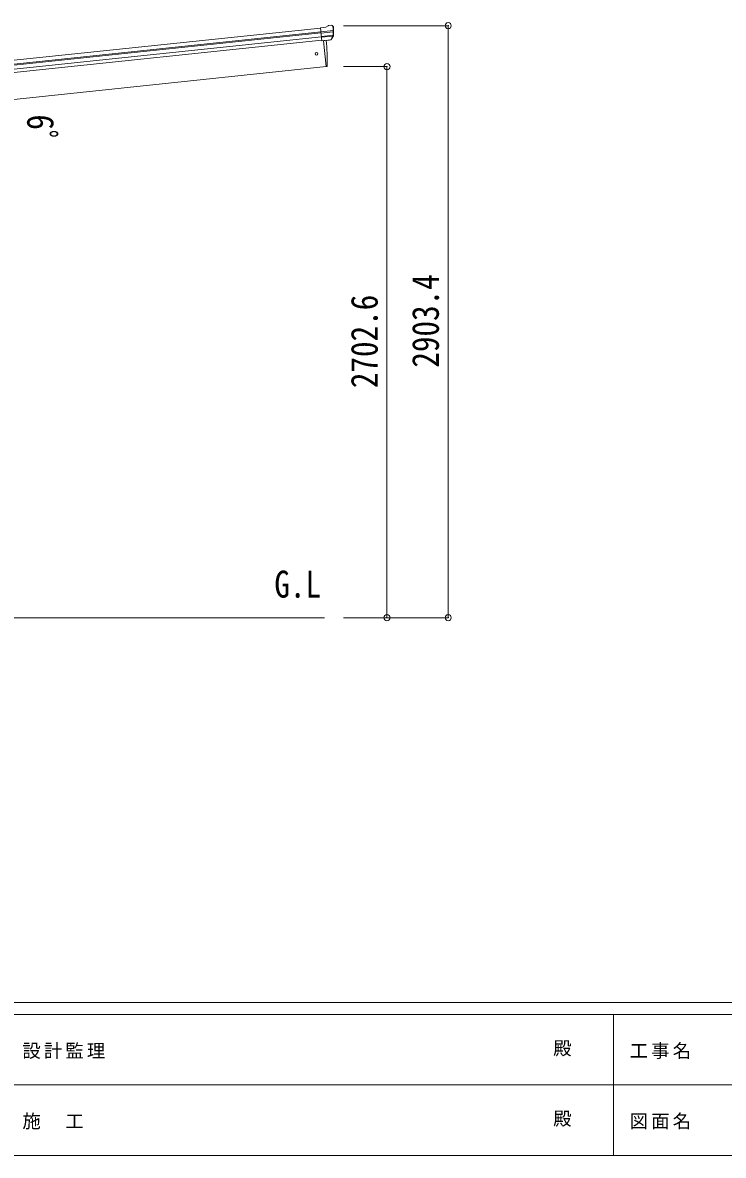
# Model space of a CAD drawing. Units: millimetres at full size, sheet at 1:30. Extents: x -8432 to 8432, y -5820 to 5820.
# Drawn here: x -3346 to 89, y -5820 to -266 of the extents above; entities that cross this region are included whole.
import ezdxf
from ezdxf.enums import TextEntityAlignment as Align

# ---------------------------------------------------------------- set-up
doc = ezdxf.new("R2010")
doc.units = ezdxf.units.MM
doc.header["$LTSCALE"] = 30
doc.header["$PDMODE"] = 32
doc.header["$PDSIZE"] = 30
for name, color, linetype, lineweight in [('0-0_0', 7, 'Continuous', 9), ('0-3_ELV2', 4, 'Continuous', 9), ('0-6_OTH_LINE', 6, 'Continuous', 9), ('0-7_SHAPE', 7, 'Continuous', 9), ('F-0_240', 7, 'Continuous', 9)]:
    doc.layers.add(name, color=color, linetype=linetype, lineweight=lineweight)
doc.styles.add('ＭＳ ゴシック', font='')
doc.styles.get('ＭＳ ゴシック').set_extended_font_data('MS Gothic')

msp = doc.modelspace()

# ---------------------------------------------------------------- linework, layer by layer
at = {"layer": '0-0_0'}
msp.add_line((-3785.88, -3184.12), (-1866.94, -3184.12), dxfattribs=at)
at = {"layer": '0-3_ELV2'}
for p, q in [((-3881.47, -502.11), (-1885.39, -292.32)), ((-3879.49, -521.01), (-1883.4, -311.21)), ((-3879.06, -525.19), (-1882.96, -315.39)), ((-1859.07, -287.54), (-1885.6, -290.33)), ((-1878.81, -354.88), (-1885.6, -290.33)), ((-1883.44, -310.85), (-1823.7, -304.58)), ((-1823.22, -310.44), (-1882.82, -316.71)), ((-1824.06, -327.2), (-1881.09, -333.19)), ((-1825.45, -331.86), (-1880.62, -337.66)), ((-1859.07, -287.54), (-1847.47, -280.57)), ((-1846.25, -280.16), (-1832.76, -278.74)), ((-1834.01, -348.44), (-1824.56, -330.14)), ((-1832.95, -348.87), (-1822.83, -330.61)), ((-1829.09, -279.83), (-1829.09, -279.82)), ((-1829.09, -279.83), (-1823.91, -284.02)), ((-1822.52, -287.72), (-1822.83, -285.87)), ((-3876.96, -545.04), (-1880.87, -335.25)), ((-1879.12, -351.99), (-3875.2, -561.78)), ((-1835.46, -350.09), (-1878.84, -354.65)), ((-1878.81, -354.88), (-1868.87, -353.83)), ((-1871.93, -354.15), (-1858.54, -481.54)), ((-1868.87, -353.83), (-1868.59, -353.9)), ((-1868.59, -353.9), (-1843.26, -351.23)), ((-1843.26, -351.23), (-1843.01, -351.11)), ((-1843.01, -351.11), (-1835.32, -350.31)), ((-1858.54, -481.54), (-3785.88, -684.12)), ((-1858.54, -481.54), (-1856.49, -481.26))]:
    msp.add_line(p, q, dxfattribs=at)
msp.add_circle((-1905.33, -418.99), 6.5, dxfattribs=at)
for centre, radius, start, end in [((-1845.93, -283.14), 3, 96.02369, 120.97631), ((-1832.24, -283.71), 5, 51.04426, 95.95574), ((-2016.08, -309.37), 192.44, 1.4271, 6.57578), ((-1827.22, -328.76), 3, 332.69111, 354.20009), ((-2023.42, -308.83), 200.2, 354.20009, 359.53883), ((-1778.43, -302.46), 45.32, 182.67122, 185.64518), ((-1823.03, -311.78), 1.35, 95.1605, 97.91927), ((-1820.43, -310.23), 2.74, 179.02151, 184.43412), ((-1825.46, -329.15), 3, 331, 354.13916), ((-2023.42, -308.83), 202, 354.13916, 6), ((-2753.14, -441.34), 900, 357.63919, 5.64986), ((-1835.57, -347.42), 2.99, 285.2717, 331.00739), ((-1856.91, -478.29), 3, 278, 357.63919)]:
    msp.add_arc(centre, radius, start, end, dxfattribs=at)
for centre, major_axis, ratio, start_param, end_param in [((-1824.78, -287.32), (-0.87, 5.91), 0.020485, 0.671432, 1.5691306), ((-1830.18, -282.81), (5.88, -1.31), 0.24881, 0.460585, 0.4641038), ((-1825.8, -286.35), (-2.34, 1.9), 0.995767, 3.9859716, 4.712389), ((-2021.11, -330.78), (-20.92, 199.05), 0.994373, 4.7113789, 4.7277536), ((-1835.77, -347.12), (-0.11, 3), 0.642905, 3.2459383, 4.203928), ((-1835.64, -347.32), (1.66, -2.51), 0.997631, 5.8041905, 5.8929484), ((-1835.71, -347.21), (3.53, -2.11), 0.650902, 5.2561448, 5.3289554), ((-1833.34, -346.86), (1.08, 3.13), 0.040856, 2.1135035, 2.1416249)]:
    msp.add_ellipse(centre, major_axis=major_axis, ratio=ratio, start_param=start_param, end_param=end_param, dxfattribs=at)
at = {"layer": '0-6_OTH_LINE'}
for p, q in [((-1259.8, -280.72), (-1772.66, -280.72)), ((-1259.8, -3184.12), (-1259.8, -280.72)), ((-1559.8, -481.54), (-1772.66, -481.54)), ((-1559.8, -481.54), (-1559.8, -3184.12)), ((-1559.8, -3184.12), (-1772.66, -3184.12)), ((-1259.8, -3184.12), (-1772.66, -3184.12))]:
    msp.add_line(p, q, dxfattribs=at)
for p in [(-1259.8, -280.72), (-1259.8, -280.72), (-1559.8, -481.54), (-1559.8, -3184.12), (-1559.8, -3184.12), (-1259.8, -3184.12)]:
    msp.add_point(p, dxfattribs=at)
at = {"layer": 'F-0_240', "color": 5}
for p, q in [((-8432.06, -5070), (8007.94, -5070)), ((-8432.06, -5130), (5341.19, -5130)), ((-448.82, -5130), (-448.82, -5820)), ((-3448.82, -5475), (2701.18, -5475)), ((-8432.06, -5820), (8007.94, -5820))]:
    msp.add_line(p, q, dxfattribs=at)

# ---------------------------------------------------------------- texts
at = {"layer": '0-6_OTH_LINE', "color": 7, "style": 'ＭＳ ゴシック', "width": 0.85}
for s, rotation, p in [('6ﾟ', 270, (-3363.42, -715.64)), ('2903.4', 90, (-1265.8, -1957.42)), ('2702.6', 90, (-1565.8, -2057.83))]:
    msp.add_text(s, height=132, rotation=rotation, dxfattribs=at).set_placement(p, align=Align.BOTTOM_LEFT)
at = {"layer": '0-7_SHAPE', "style": 'ＭＳ ゴシック', "width": 0.85}
msp.add_text('G.L', height=132, dxfattribs=at).set_placement((-2112.12, -3124.49), align=Align.BOTTOM_LEFT)
at = {"layer": 'F-0_240', "style": 'ＭＳ ゴシック'}
for p in [(-744.53, -5347.5), (-744.53, -5692.5)]:
    msp.add_text('殿', height=65.98, dxfattribs=at).set_placement(p, align=Align.BOTTOM_LEFT)
at = {"layer": 'F-0_240', "char_height": 65.98, "attachment_point": 7, "style": 'ＭＳ ゴシック'}
for s, insert in [('\\T1.17;設計監理', (-3347.49, -5347.5)), ('\\T1.17;工事名', (-369.71, -5347.5)), ('\\T1.17;施\u3000工', (-3347.49, -5692.5)), ('\\T1.17;図面名', (-369.71, -5692.5))]:
    msp.add_mtext(s, dxfattribs=dict(at, insert=insert))

doc.saveas('drawing.dxf')
